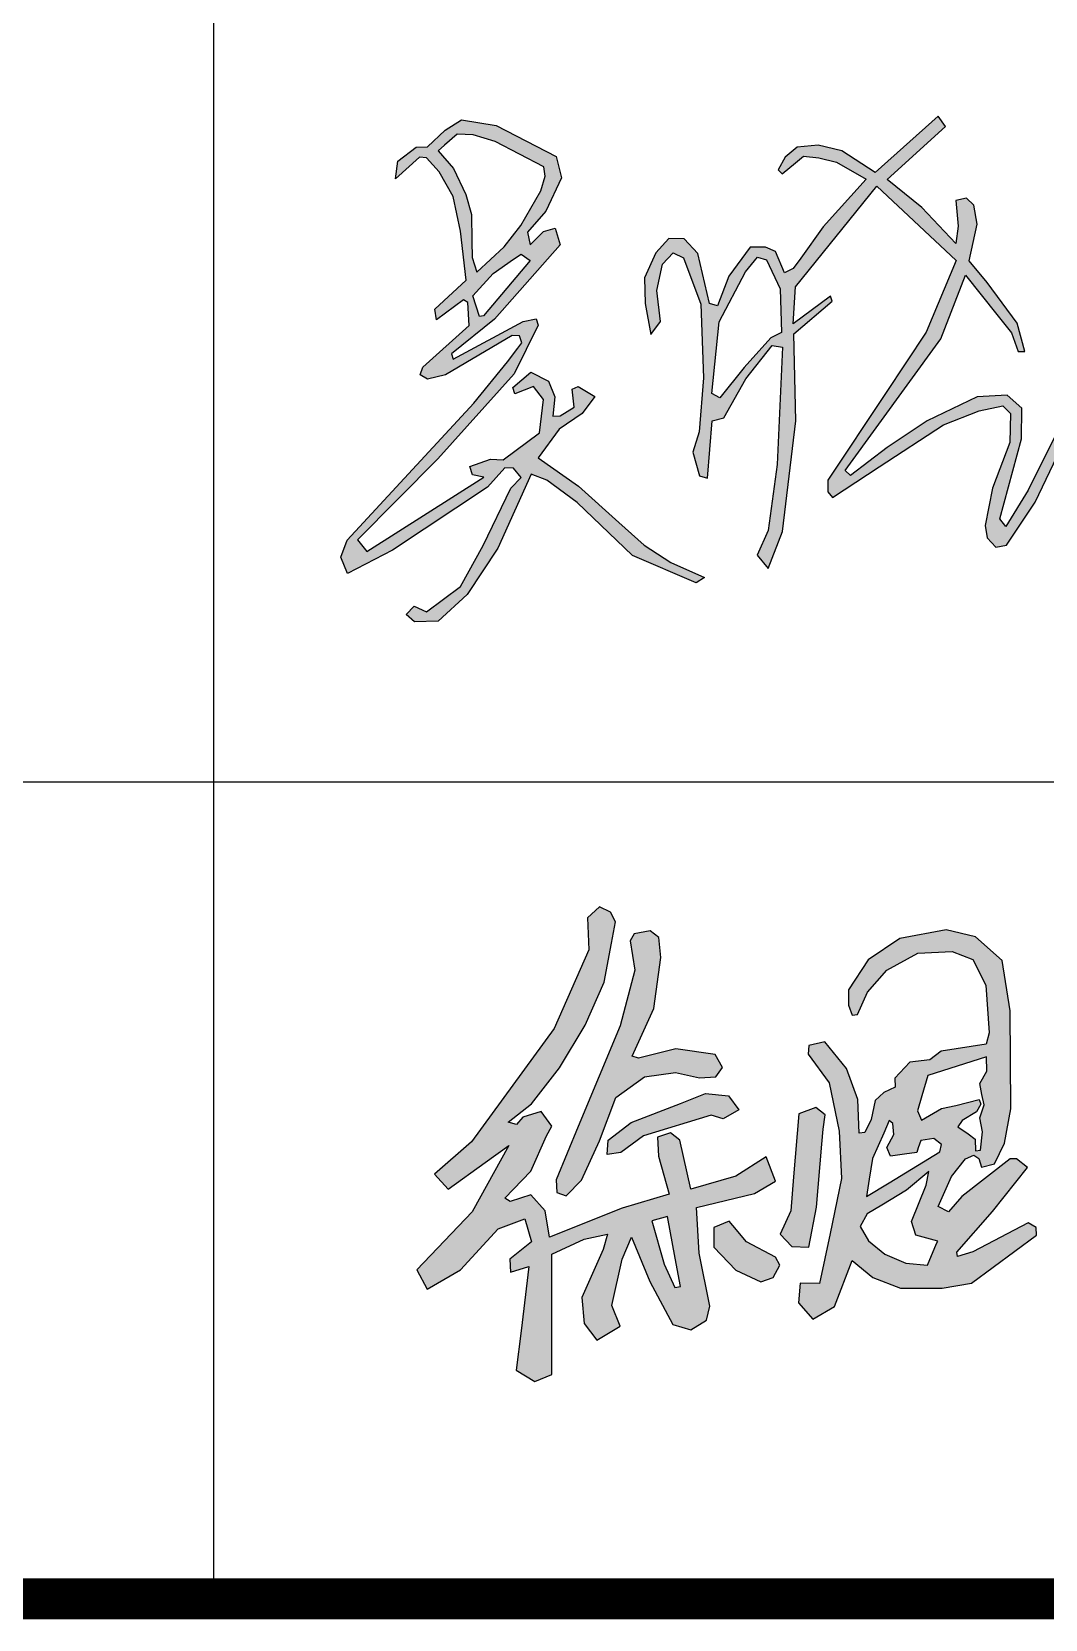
# Model space of a CAD drawing. Extents: x 1162612 to 1711260, y -157368 to 197905.
# Drawn here: x 1689918 to 1691283, y -138005 to -135868 of the extents above; entities that cross this region are included whole.
import ezdxf

# ---------------------------------------------------------------- set-up
doc = ezdxf.new("R2010")
doc.units = 0
doc.header["$LTSCALE"] = 1000
doc.header["$MEASUREMENT"] = 0
doc.layers.get('0').update_dxf_attribs({"linetype": 'CONTINUOUS'})
doc.layers.add('PP-PM-TK', color=7, linetype='CONTINUOUS')
doc.layers.add('PUB_TITLE', color=4, linetype='CONTINUOUS')

msp = doc.modelspace()

# ---------------------------------------------------------------- hatches: boundary and pattern name
h = msp.add_hatch(color=256)
h.paths.add_polyline_path([(1691620.8, -135947.5), (1691605, -135935.4), (1691599.1, -135951.4), (1691675.3, -136086), (1691653.4, -136150.8), (1691576.2, -136194.8), (1691432.9, -136304.9), (1691437.7, -136310.8), (1691450, -136310.2), (1691643.8, -136176.7), (1691653.9, -136185.8), (1691636.3, -136236.3), (1691596.9, -136299.6), (1691542, -136360.5), (1691493, -136405.7), (1691476, -136433.9), (1691482.9, -136444), (1691554.2, -136390.3), (1691609.7, -136348.5), (1691656.6, -136329), (1691685.4, -136329), (1691703.5, -136339.7), (1691708.8, -136362), (1691682.7, -136410.4), (1691645.4, -136454.8), (1691602.8, -136495.7), (1691569.2, -136528.1), (1691545.6, -136550.7), (1691527.2, -136580.3), (1691535.7, -136585.6), (1691585.2, -136552.1), (1691656.7, -136503.8), (1691726.6, -136460.8), (1691784.1, -136432.8), (1691811.7, -136420.9), (1691810.6, -136414.2), (1691767.3, -136425.7), (1691670.7, -136470.8), (1691626.7, -136505.9), (1691613.2, -136511.5), (1691614.7, -136501.4), (1691683, -136438.8), (1691715.8, -136389.2), (1691725.9, -136348.4), (1691716.2, -136321.2), (1691689.4, -136310.4), (1691643.1, -136314.5), (1691612.5, -136329), (1691574.5, -136357.3), (1691560.2, -136367.9), (1691570, -136346.9), (1691621.5, -136297.3), (1691652.1, -136244.3), (1691665.5, -136204.4), (1691669.6, -136176.4), (1691661.4, -136165.6), (1691680.1, -136140.8), (1691693.9, -136099.4), (1691693.2, -136083.4)])
h.paths.add_polyline_path([(1691467.5, -135945.5), (1691456.1, -135947.6), (1691453.7, -135956.7), (1691490.3, -136003.6), (1691529.9, -136078.4), (1691537.3, -136078.4), (1691534.3, -136048.7), (1691506.7, -135995.8), (1691486.4, -135956.9)], flags=17)
h.paths.add_polyline_path([(1690877.3, -136320.2), (1690844.5, -136361.2), (1690833.9, -136355.1), (1690843.4, -136258.8), (1690879, -136191.5), (1690895.2, -136171.7), (1690907.3, -136175.2), (1690925.7, -136214.2), (1690927.6, -136273.1), (1690913.2, -136280.1)], flags=16)
h.paths.add_polyline_path([(1690744, -136234.2), (1690751.8, -136275.8), (1690764.4, -136258.4), (1690759.5, -136216.6), (1690767.1, -136181.2), (1690781.8, -136166), (1690795.4, -136172.5), (1690818.8, -136235.1), (1690822.6, -136334), (1690816.6, -136406.6), (1690807.9, -136434.3), (1690817.1, -136465.9), (1690828, -136469.1), (1690834, -136391.9), (1690849.8, -136388.1), (1690879.7, -136335.4), (1690915.1, -136290.8), (1690928.7, -136293), (1690921.6, -136450.6), (1690909.6, -136539.5), (1690894.9, -136572.7), (1690909.6, -136590.6), (1690928.7, -136541.1), (1690946.7, -136391.9), (1690944.1, -136275.1), (1690995.6, -136230.9), (1690993.3, -136224), (1690943, -136261.3), (1690946.4, -136211.4), (1691055.8, -136075.9), (1691162.8, -136176.1), (1691122.3, -136272.8), (1691067.6, -136355.2), (1690990, -136472.1), (1690990.1, -136487.4), (1690996, -136495), (1691059.1, -136453.8), (1691145.5, -136397.4), (1691193.4, -136378.6), (1691225.5, -136371.8), (1691235.6, -136382.3), (1691234.7, -136421), (1691211.6, -136482.6), (1691201.9, -136533), (1691204.4, -136549.4), (1691216.2, -136562), (1691230.5, -136559.5), (1691268.8, -136501.5), (1691298.7, -136439.5), (1691314.1, -136398.6), (1691324.9, -136349.3), (1691323.2, -136336.5), (1691315.3, -136335.6), (1691294.6, -136415.1), (1691259.8, -136485.5), (1691229.5, -136534.2), (1691221.6, -136523.9), (1691250.6, -136416.4), (1691251.1, -136375), (1691231.2, -136357.6), (1691191, -136359.7), (1691123.4, -136392), (1691069.9, -136428), (1691020.2, -136465.7), (1691013.2, -136459), (1691142.1, -136281.8), (1691175.1, -136195.9), (1691217.3, -136248.7), (1691237.2, -136273.5), (1691246.1, -136298.6), (1691255.2, -136298.6), (1691244.7, -136260.7), (1691204.2, -136205.7), (1691180, -136176.5), (1691191.1, -136127.1), (1691186.5, -136101.5), (1691176.4, -136092.4), (1691162.3, -136095.6), (1691165.5, -136129.9), (1691162.3, -136153.2), (1691116.5, -136104.7), (1691069.6, -136067.1), (1691148.2, -135996), (1691138.2, -135981.9), (1691053.4, -136057.6), (1691008.7, -136028.5), (1690977, -136021), (1690948.8, -136023.8), (1690932.6, -136037.2), (1690923.1, -136054.3), (1690928.6, -136059.4), (1690946.5, -136044.8), (1690957.3, -136035.8), (1690977.7, -136038), (1691001.4, -136043.8), (1691041.4, -136066.8), (1690983.6, -136131), (1690953.4, -136172.9), (1690943.1, -136187.1), (1690931.7, -136192.8), (1690919.2, -136164), (1690905.9, -136158.2), (1690885.1, -136158.2), (1690856.7, -136197.1), (1690841.2, -136237.3), (1690830.6, -136234), (1690814.7, -136166.8), (1690796.4, -136146.9), (1690775.9, -136146.6), (1690758.1, -136166), (1690743.1, -136199.6)])
h.paths.add_polyline_path([(1690521, -136251.7), (1690512, -136223.9), (1690539.5, -136193.6), (1690566.7, -136174.6), (1690577, -136167.5), (1690589.3, -136176), (1690526.3, -136250.6)], flags=16)
h.paths.add_polyline_path([(1690511, -136172.3), (1690517.3, -136191.9), (1690554.2, -136157.6), (1690576.6, -136129.2), (1690603.6, -136082.4), (1690609.5, -136062.5), (1690607.7, -136050.3), (1690541.8, -136015.8), (1690512.2, -136006.9), (1690490.7, -136006.3), (1690473.9, -136020.8), (1690465.1, -136028.4), (1690485.7, -136052.4), (1690502.7, -136087.3), (1690510, -136114.3), (1690510.8, -136150.3)], flags=16)
h.paths.add_polyline_path([(1690440.2, -136037), (1690408, -136066.2), (1690411, -136042.4), (1690435.5, -136023.7), (1690450.8, -136023.2), (1690474.8, -136000.5), (1690496.6, -135986.6), (1690543.3, -135994.4), (1690624.1, -136036.3), (1690631.1, -136065.1), (1690610.1, -136109.6), (1690585.7, -136137.9), (1690589.2, -136155), (1690607.1, -136137.1), (1690622.8, -136132.7), (1690629.3, -136154.9), (1690541, -136255.3), (1690483.1, -136302), (1690485.6, -136309.2), (1690579.5, -136258.2), (1690597.3, -136254.8), (1690599.8, -136263.4), (1690567.7, -136328.9), (1690464.9, -136443.1), (1690356.7, -136552.4), (1690369.4, -136568.1), (1690526.6, -136467.8), (1690511.5, -136464.8), (1690507.9, -136453.3), (1690535.7, -136443.7), (1690552.6, -136444.3), (1690601.6, -136408), (1690607, -136363.3), (1690593.7, -136345.8), (1690568.3, -136355.5), (1690565.9, -136347), (1690590.1, -136326.5), (1690613.7, -136338.5), (1690622.2, -136359.7), (1690619.7, -136385.7), (1690629.4, -136385.1), (1690648.2, -136373.6), (1690645.7, -136349.4), (1690653.6, -136345.8), (1690676, -136359.1), (1690659, -136382), (1690628.2, -136403.2), (1690599.8, -136441.8), (1690654.2, -136479.9), (1690708.6, -136528.8), (1690742.8, -136559.5), (1690778.3, -136582.9), (1690823.7, -136602.8), (1690812.8, -136610.1), (1690726.9, -136573.2), (1690652.5, -136501.9), (1690611.4, -136471.7), (1690590.3, -136463.9), (1690545.5, -136563.5), (1690504.4, -136625.8), (1690465.4, -136661.8), (1690433.2, -136662.7), (1690422.2, -136652.5), (1690432.8, -136641.5), (1690449.7, -136649.1), (1690495.5, -136614.9), (1690526, -136560), (1690563.3, -136482.5), (1690576.9, -136468.1), (1690566.7, -136455.9), (1690554.8, -136455.4), (1690531.5, -136481.3), (1690403.6, -136566.3), (1690343, -136597.7), (1690334.1, -136575.7), (1690342.6, -136552.8), (1690513.3, -136368.4), (1690558.7, -136312.8), (1690572.6, -136294), (1690577.8, -136287), (1690574.9, -136277.6), (1690564.9, -136277.2), (1690475.3, -136330.3), (1690450.7, -136335.9), (1690441, -136329.9), (1690444.4, -136319.9), (1690507.2, -136263.6), (1690505, -136232.8), (1690499.5, -136229.2), (1690462.8, -136255.9), (1690460.6, -136241.6), (1690502.8, -136202.8), (1690495.4, -136136.7), (1690485.4, -136089.8), (1690466.6, -136056.6), (1690449.5, -136037.9)])
h = msp.add_hatch(color=256)
h.paths.add_polyline_path([(1691589.3, -137378.2), (1691580.3, -137371.8), (1691559.3, -137381.8), (1691528.2, -137393.3), (1691503.9, -137402.3), (1691497.7, -137409.5), (1691507.5, -137412.9), (1691564.1, -137405.6), (1691592.9, -137398.6)], flags=16)
h.paths.add_polyline_path([(1691622.3, -137081.5), (1691629.5, -137082.2), (1691640.1, -137079.9), (1691644, -137073.9), (1691637.3, -137064), (1691624.6, -137059.6), (1691600.9, -137067.4), (1691583, -137079.6), (1691570.1, -137100.8), (1691562.5, -137127.3), (1691560.4, -137148.5), (1691566.6, -137166.4), (1691577.7, -137184.3), (1691596.6, -137196.5), (1691606.2, -137199), (1691608.1, -137208.2), (1691600.5, -137221.8), (1691591.7, -137231.4), (1691592.6, -137243.3), (1691598.1, -137250.5), (1691613.6, -137247.9), (1691628.3, -137237.6), (1691634, -137230.5), (1691635.9, -137218.3), (1691661.7, -137222.4), (1691685.2, -137232.3), (1691711, -137238.9), (1691729.8, -137249.3), (1691738.5, -137254), (1691734.9, -137264.2), (1691691.6, -137296.7), (1691624.7, -137329.6), (1691608.4, -137337.6), (1691603.3, -137317), (1691584.4, -137294.7), (1691569.4, -137290.8), (1691557.9, -137303.2), (1691561.4, -137315.8), (1691569.7, -137320.4), (1691575.6, -137338.8), (1691578.7, -137348.1), (1691465.6, -137397.6), (1691440.9, -137408.4), (1691430.6, -137427.5), (1691439.8, -137440.2), (1691465.8, -137441.8), (1691550.7, -137431.7), (1691592.5, -137426.7), (1691598.3, -137431.5), (1691618.6, -137576.9), (1691634.1, -137688.8), (1691632.5, -137717.4), (1691631.4, -137723.6), (1691636.2, -137729.2), (1691635.2, -137739.8), (1691630.4, -137750.5), (1691639.2, -137763), (1691631.3, -137777.8), (1691631.1, -137787.2), (1691650.5, -137800.2), (1691664.5, -137796.8), (1691676.3, -137775.7), (1691680, -137745.9), (1691668.3, -137687.7), (1691659.8, -137675.9), (1691630.5, -137420.3), (1691687.4, -137413.5), (1691731, -137399.8), (1691730.6, -137380.8), (1691710.6, -137369.4), (1691625, -137396.7), (1691620.5, -137359.4), (1691686.4, -137329.4), (1691753, -137299.1), (1691772.5, -137270.6), (1691779.7, -137243.8), (1691755.6, -137220.6), (1691655.1, -137188.8), (1691650.9, -137176.1), (1691682.6, -137117.7), (1691701.4, -137089.6), (1691699.6, -137081.1), (1691685.1, -137075.1), (1691676.6, -137077.1), (1691641.8, -137128.4), (1691620.1, -137172), (1691611.8, -137173.8), (1691595.8, -137155.9), (1691591.7, -137136.5), (1691596.9, -137111.1), (1691608, -137092.5)])
h.paths.add_polyline_path([(1691543, -137212.5), (1691530.4, -137211.9), (1691512.7, -137228.2), (1691505, -137259.2), (1691497.1, -137291.3), (1691497.3, -137323.4), (1691505, -137346.4), (1691524.7, -137355.7), (1691540.4, -137341.1), (1691541, -137322.4), (1691533, -137297.8), (1691537.4, -137254.2), (1691546.4, -137221.2)], flags=17)
h.paths.add_polyline_path([(1691389.8, -137183.5), (1691384.1, -137164.8), (1691361.5, -137166.8), (1691352.4, -137185.9), (1691365.1, -137219.5), (1691362.3, -137304.8), (1691361.5, -137330.8), (1691356, -137346.2), (1691342.5, -137345.4), (1691348.8, -137317.3), (1691346.8, -137285.6), (1691329, -137285.2), (1691317.1, -137301), (1691309.1, -137347), (1691302.9, -137383.4), (1691298.6, -137408), (1691311.5, -137424.7), (1691327.8, -137421.1), (1691330.2, -137429), (1691317.1, -137441.5), (1691311.1, -137467.7), (1691314.3, -137480.8), (1691335.7, -137486.7), (1691354.4, -137473.2), (1691356.7, -137462.9), (1691361.5, -137442.4), (1691368.2, -137437.6), (1691407.9, -137464.5), (1691450.4, -137483.9), (1691486.4, -137500.5), (1691511.4, -137506.5), (1691540.4, -137507.7), (1691553.9, -137499.4), (1691560.2, -137485.5), (1691543.2, -137472.1), (1691482.5, -137464.1), (1691411.5, -137433.9), (1691392.4, -137406.5), (1691385.3, -137383.5), (1691390.1, -137353), (1691424.2, -137334), (1691438.5, -137318.6), (1691454.9, -137281.9), (1691481.8, -137234.7), (1691504.8, -137198.7), (1691523.9, -137168.7), (1691553.3, -137126.9), (1691547.9, -137113.4), (1691527.2, -137112.4), (1691489.3, -137166.5), (1691461.9, -137219.4), (1691449.4, -137243.4), (1691438.2, -137243.7), (1691450.7, -137221), (1691454.4, -137201.8), (1691436.5, -137196.7), (1691422.6, -137209.5), (1691413.1, -137238.3), (1691402.8, -137269.6), (1691398.7, -137281.9), (1691389.5, -137279.2), (1691394.9, -137233.9)])
h.paths.add_polyline_path([(1691122.4, -137420.7), (1691126, -137402.7), (1691095.8, -137427.5), (1691062.4, -137447.8), (1691042.9, -137459.6), (1691033.5, -137476.6), (1691044.8, -137496), (1691066.4, -137514), (1691094.9, -137525.8), (1691124.2, -137528.5), (1691136.4, -137499.6), (1691137.8, -137496.3), (1691108.4, -137488.4), (1691102.5, -137469.9)], flags=16)
h.paths.add_polyline_path([(1691203.9, -137267.5), (1691203.5, -137248.1), (1691164, -137260.7), (1691124.4, -137273.2), (1691116.5, -137300.5), (1691110.6, -137321), (1691116.2, -137333.2), (1691143.1, -137317.8), (1691162.2, -137313.8), (1691193.8, -137305.5), (1691196, -137311.7), (1691190.2, -137322.4), (1691170.8, -137333.9), (1691165.1, -137342.2), (1691178.7, -137351.9), (1691188.4, -137358.8), (1691188.8, -137374.5), (1691195.2, -137373.8), (1691198.1, -137349), (1691194.5, -137330.3), (1691200.3, -137312.7), (1691197.4, -137298.7), (1691194.4, -137284.2)], flags=16)
h.paths.add_polyline_path([(1691077.4, -137337.7), (1691072.5, -137334), (1691065.1, -137350.8), (1691049.8, -137385.2), (1691045.5, -137413), (1691042, -137436.2), (1691072.5, -137417.7), (1691140.8, -137376.1), (1691142.9, -137366), (1691132.7, -137358), (1691114.9, -137360.8), (1691111.7, -137370.6), (1691109.6, -137377), (1691092.9, -137379.2), (1691074.2, -137381.8), (1691069.4, -137370.3), (1691078.8, -137352.6)], flags=16)
h.paths.add_polyline_path([(1691015, -137263.9), (1690985.7, -137228.1), (1690964.1, -137233), (1690963.6, -137244.6), (1690991.8, -137283.3), (1691005, -137348), (1691008.4, -137411.9), (1690992.9, -137486), (1690978.8, -137553.4), (1690952.5, -137552.9), (1690950.3, -137579.4), (1690969.6, -137601.5), (1690999, -137584.4), (1691022.8, -137522.5), (1691050.4, -137545.1), (1691087.5, -137559.5), (1691143.9, -137559.5), (1691183.2, -137552.9), (1691270.6, -137488.2), (1691270.2, -137477.7), (1691259.4, -137471.7), (1691185.2, -137510.5), (1691164.6, -137516.8), (1691163.5, -137511.3), (1691211.6, -137456.3), (1691258.5, -137397.1), (1691243.8, -137385.6), (1691235.3, -137385.6), (1691170.5, -137436.3), (1691152.5, -137456.7), (1691138.5, -137449.6), (1691156.2, -137409.1), (1691175.1, -137385.3), (1691186.6, -137380.5), (1691193, -137384.8), (1691196.9, -137396.8), (1691214.4, -137392.1), (1691227.7, -137364.3), (1691236.2, -137318.1), (1691235.4, -137186.4), (1691224.7, -137118.7), (1691188.8, -137086.5), (1691149, -137077.4), (1691086.8, -137088.7), (1691044.4, -137117.6), (1691017.5, -137157.8), (1691017.7, -137178.6), (1691022.5, -137191.9), (1691030, -137191), (1691043.5, -137160.9), (1691069.2, -137131.3), (1691111.2, -137108.7), (1691157.4, -137106.4), (1691185.3, -137117.2), (1691202.8, -137151.6), (1691207, -137215.8), (1691203.2, -137231.3), (1691142.3, -137240.7), (1691127.2, -137252.1), (1691100.3, -137255.4), (1691080, -137276.8), (1691080.5, -137289.1), (1691065.4, -137296.1), (1691053.6, -137307), (1691048.4, -137332.4), (1691039.9, -137349.9), (1691032.2, -137351.1), (1691030.2, -137305.8)])
h.paths.add_polyline_path([(1690986.5, -137326.2), (1690973.8, -137316.3), (1690950.9, -137324.9), (1690943.8, -137409.9), (1690939.9, -137455.5), (1690925.9, -137487.1), (1690941.6, -137503.6), (1690964.5, -137504.3), (1690974.5, -137450.7), (1690981.7, -137365.6), (1690983.4, -137345.4)])
h.paths.add_polyline_path([(1690856.9, -137469.5), (1690836.3, -137477.8), (1690836.6, -137504.5), (1690865.9, -137535.5), (1690899.7, -137550.9), (1690916.1, -137545.2), (1690925.4, -137528.4), (1690919.4, -137517.7), (1690880.5, -137497.1), (1690861.9, -137475.3)])
h.paths.add_polyline_path([(1690774, -137462.9), (1690752.8, -137468.9), (1690769.5, -137527.3), (1690783.8, -137558.7), (1690791.6, -137557.3), (1690784.5, -137519.1)], flags=16)
h.paths.add_polyline_path([(1690692.8, -137379.7), (1690694.2, -137360.5), (1690725, -137336.6), (1690791.3, -137310.9), (1690825.3, -137297.7), (1690856.1, -137300.8), (1690870.2, -137319.3), (1690848.8, -137331.6), (1690832.9, -137326.9), (1690741.7, -137354.3), (1690711.3, -137376.8)], flags=17)
h.paths.add_polyline_path([(1690762.2, -137087.5), (1690750.5, -137078.7), (1690729.2, -137082.8), (1690723.6, -137092.1), (1690730, -137131.6), (1690710.2, -137206.5), (1690653.8, -137342.1), (1690624, -137413.9), (1690625.1, -137430.7), (1690637.4, -137435.2), (1690658.3, -137414.3), (1690682.5, -137361.2), (1690704.5, -137302.7), (1690743.2, -137274.9), (1690784.8, -137269.4), (1690817.3, -137276.6), (1690838.9, -137275.3), (1690848.1, -137262.5), (1690838, -137245.1), (1690785.1, -137237.6), (1690735, -137250), (1690726.4, -137247.1), (1690755.6, -137183.3), (1690765.1, -137114.4)], flags=17)
h.paths.add_polyline_path([(1690697.2, -137053.2), (1690682.5, -137046.4), (1690666.4, -137061), (1690668.1, -137104), (1690621.6, -137210), (1690510.2, -137362.5), (1690460.2, -137406.3), (1690478.6, -137426.5), (1690528.6, -137390.6), (1690560.5, -137367.7), (1690511, -137456.7), (1690436.4, -137534.7), (1690450.5, -137561), (1690495.2, -137534.7), (1690546.1, -137479.5), (1690582.1, -137466.3), (1690590.9, -137497), (1690561.9, -137520.7), (1690562.8, -137538.2), (1690587.3, -137530.3), (1690576.8, -137617.1), (1690570.4, -137669.8), (1690595.2, -137685.4), (1690618.1, -137675.8), (1690618.1, -137513.6), (1690661.9, -137493.5), (1690693.1, -137486.7), (1690687.6, -137507.5), (1690658.7, -137572), (1690661.7, -137607), (1690679, -137629.7), (1690710.3, -137610.7), (1690699.2, -137583.1), (1690712.8, -137520.4), (1690725.7, -137491), (1690750.3, -137550.5), (1690781, -137608.3), (1690805.6, -137615.6), (1690826.5, -137602.7), (1690830.8, -137583.7), (1690816.6, -137512.5), (1690813, -137451), (1690891, -137432), (1690919.3, -137415.4), (1690907, -137382.9), (1690865.8, -137408.7), (1690805.6, -137426.5), (1690790.8, -137360.2), (1690777.9, -137350.3), (1690760.7, -137356.5), (1690761.9, -137381.7), (1690776.1, -137433.2), (1690712.8, -137451.7), (1690615, -137491), (1690609.5, -137455.3), (1690589.8, -137433.9), (1690562.2, -137443.1), (1690554.8, -137438.2), (1690589.8, -137401.9), (1690611.3, -137354.6), (1690618.1, -137341.5), (1690604, -137321.9), (1690579.4, -137329.2), (1690570.8, -137339.1), (1690559.7, -137336), (1690591.1, -137311.4), (1690628.6, -137262.9), (1690663, -137205.6), (1690688.8, -137147.8), (1690698.6, -137095), (1690703.9, -137066.6)])

# ---------------------------------------------------------------- linework, layer by layer
for p, q in [((1690474.8, -136000.5), (1690496.6, -135986.6)), ((1690496.6, -135986.6), (1690543.3, -135994.4)), ((1690543.3, -135994.4), (1690624.1, -136036.3)), ((1691138.2, -135981.9), (1691053.4, -136057.6)), ((1691069.6, -136067.1), (1691148.2, -135996)), ((1691148.2, -135996), (1691138.2, -135981.9)), ((1690450.8, -136023.2), (1690474.8, -136000.5)), ((1690473.9, -136020.8), (1690465.1, -136028.4)), ((1690490.7, -136006.3), (1690473.9, -136020.8)), ((1690512.2, -136006.9), (1690490.7, -136006.3)), ((1690541.8, -136015.8), (1690512.2, -136006.9)), ((1690607.7, -136050.3), (1690541.8, -136015.8)), ((1690977, -136021), (1690948.8, -136023.8)), ((1691008.7, -136028.5), (1690977, -136021)), ((1690440.2, -136037), (1690408, -136066.2)), ((1690408, -136066.2), (1690411, -136042.4)), ((1690411, -136042.4), (1690435.5, -136023.7)), ((1690435.5, -136023.7), (1690450.8, -136023.2)), ((1690449.5, -136037.9), (1690440.2, -136037)), ((1690466.6, -136056.6), (1690449.5, -136037.9)), ((1690465.1, -136028.4), (1690485.7, -136052.4)), ((1690624.1, -136036.3), (1690631.1, -136065.1)), ((1690932.6, -136037.2), (1690923.1, -136054.3)), ((1690948.8, -136023.8), (1690932.6, -136037.2)), ((1690946.5, -136044.8), (1690957.3, -136035.8)), ((1690957.3, -136035.8), (1690977.7, -136038)), ((1690977.7, -136038), (1691001.4, -136043.8)), ((1691053.4, -136057.6), (1691008.7, -136028.5)), ((1690485.4, -136089.8), (1690466.6, -136056.6)), ((1690485.7, -136052.4), (1690502.7, -136087.3)), ((1690603.6, -136082.4), (1690609.5, -136062.5)), ((1690609.5, -136062.5), (1690607.7, -136050.3)), ((1690923.1, -136054.3), (1690928.6, -136059.4)), ((1690928.6, -136059.4), (1690946.5, -136044.8)), ((1691001.4, -136043.8), (1691041.4, -136066.8)), ((1690576.6, -136129.2), (1690603.6, -136082.4)), ((1690631.1, -136065.1), (1690610.1, -136109.6)), ((1690946.4, -136211.4), (1691055.8, -136075.9)), ((1691041.4, -136066.8), (1690983.6, -136131)), ((1691055.8, -136075.9), (1691162.8, -136176.1)), ((1691116.5, -136104.7), (1691069.6, -136067.1)), ((1690495.4, -136136.7), (1690485.4, -136089.8)), ((1690502.7, -136087.3), (1690510, -136114.3)), ((1691162.3, -136153.2), (1691116.5, -136104.7)), ((1691176.4, -136092.4), (1691162.3, -136095.6)), ((1691162.3, -136095.6), (1691165.5, -136129.9)), ((1691186.5, -136101.5), (1691176.4, -136092.4)), ((1691191.1, -136127.1), (1691186.5, -136101.5)), ((1690510, -136114.3), (1690510.8, -136150.3)), ((1690610.1, -136109.6), (1690585.7, -136137.9)), ((1691180, -136176.5), (1691191.1, -136127.1)), ((1690502.8, -136202.8), (1690495.4, -136136.7)), ((1690554.2, -136157.6), (1690576.6, -136129.2)), ((1690585.7, -136137.9), (1690589.2, -136155)), ((1690589.2, -136155), (1690607.1, -136137.1)), ((1690607.1, -136137.1), (1690622.8, -136132.7)), ((1690622.8, -136132.7), (1690629.3, -136154.9)), ((1690775.9, -136146.6), (1690758.1, -136166)), ((1690796.4, -136146.9), (1690775.9, -136146.6)), ((1690814.7, -136166.8), (1690796.4, -136146.9)), ((1690983.6, -136131), (1690953.4, -136172.9)), ((1691165.5, -136129.9), (1691162.3, -136153.2)), ((1690510.8, -136150.3), (1690511, -136172.3)), ((1690517.3, -136191.9), (1690554.2, -136157.6)), ((1690629.3, -136154.9), (1690541, -136255.3)), ((1690566.7, -136174.6), (1690577, -136167.5)), ((1690577, -136167.5), (1690589.3, -136176)), ((1690758.1, -136166), (1690743.1, -136199.6)), ((1690767.1, -136181.2), (1690781.8, -136166)), ((1690781.8, -136166), (1690795.4, -136172.5)), ((1690830.6, -136234), (1690814.7, -136166.8)), ((1690885.1, -136158.2), (1690856.7, -136197.1)), ((1690905.9, -136158.2), (1690885.1, -136158.2)), ((1690919.2, -136164), (1690905.9, -136158.2)), ((1690931.7, -136192.8), (1690919.2, -136164)), ((1690511, -136172.3), (1690517.3, -136191.9)), ((1690589.3, -136176), (1690526.3, -136250.6)), ((1690539.5, -136193.6), (1690566.7, -136174.6)), ((1690759.5, -136216.6), (1690767.1, -136181.2)), ((1690795.4, -136172.5), (1690818.8, -136235.1)), ((1690843.4, -136258.8), (1690879, -136191.5)), ((1690879, -136191.5), (1690895.2, -136171.7)), ((1690895.2, -136171.7), (1690907.3, -136175.2)), ((1690907.3, -136175.2), (1690925.7, -136214.2)), ((1690943.1, -136187.1), (1690931.7, -136192.8)), ((1690953.4, -136172.9), (1690943.1, -136187.1)), ((1691162.8, -136176.1), (1691122.3, -136272.8)), ((1691204.2, -136205.7), (1691180, -136176.5)), ((1690460.6, -136241.6), (1690502.8, -136202.8)), ((1690512, -136223.9), (1690539.5, -136193.6)), ((1690743.1, -136199.6), (1690744, -136234.2)), ((1690856.7, -136197.1), (1690841.2, -136237.3)), ((1690943, -136261.3), (1690946.4, -136211.4)), ((1691142.1, -136281.8), (1691175.1, -136195.9)), ((1691175.1, -136195.9), (1691217.3, -136248.7)), ((1691244.7, -136260.7), (1691204.2, -136205.7)), ((1690499.5, -136229.2), (1690462.8, -136255.9)), ((1690505, -136232.8), (1690499.5, -136229.2)), ((1690507.2, -136263.6), (1690505, -136232.8)), ((1690521, -136251.7), (1690512, -136223.9)), ((1690744, -136234.2), (1690751.8, -136275.8)), ((1690764.4, -136258.4), (1690759.5, -136216.6)), ((1690818.8, -136235.1), (1690822.6, -136334)), ((1690841.2, -136237.3), (1690830.6, -136234)), ((1690925.7, -136214.2), (1690927.6, -136273.1)), ((1690993.3, -136224), (1690943, -136261.3)), ((1690944.1, -136275.1), (1690995.6, -136230.9)), ((1690995.6, -136230.9), (1690993.3, -136224)), ((1690462.8, -136255.9), (1690460.6, -136241.6)), ((1690541, -136255.3), (1690483.1, -136302)), ((1690526.3, -136250.6), (1690521, -136251.7)), ((1690579.5, -136258.2), (1690597.3, -136254.8)), ((1690597.3, -136254.8), (1690599.8, -136263.4)), ((1691217.3, -136248.7), (1691237.2, -136273.5)), ((1690444.4, -136319.9), (1690507.2, -136263.6)), ((1690564.9, -136277.2), (1690475.3, -136330.3)), ((1690485.6, -136309.2), (1690579.5, -136258.2)), ((1690574.9, -136277.6), (1690564.9, -136277.2)), ((1690599.8, -136263.4), (1690567.7, -136328.9)), ((1690577.8, -136287), (1690574.9, -136277.6)), ((1690751.8, -136275.8), (1690764.4, -136258.4)), ((1690833.9, -136355.1), (1690843.4, -136258.8)), ((1690927.6, -136273.1), (1690913.2, -136280.1)), ((1690946.7, -136391.9), (1690944.1, -136275.1)), ((1691122.3, -136272.8), (1691067.6, -136355.2)), ((1691237.2, -136273.5), (1691246.1, -136298.6)), ((1691255.2, -136298.6), (1691244.7, -136260.7)), ((1690558.7, -136312.8), (1690572.6, -136294)), ((1690572.6, -136294), (1690577.8, -136287)), ((1690913.2, -136280.1), (1690877.3, -136320.2)), ((1690879.7, -136335.4), (1690915.1, -136290.8)), ((1690915.1, -136290.8), (1690928.7, -136293)), ((1690928.7, -136293), (1690921.6, -136450.6)), ((1691013.2, -136459), (1691142.1, -136281.8)), ((1691246.1, -136298.6), (1691255.2, -136298.6)), ((1690441, -136329.9), (1690444.4, -136319.9)), ((1690483.1, -136302), (1690485.6, -136309.2)), ((1690513.3, -136368.4), (1690558.7, -136312.8)), ((1690877.3, -136320.2), (1690844.5, -136361.2)), ((1690450.7, -136335.9), (1690441, -136329.9)), ((1690475.3, -136330.3), (1690450.7, -136335.9)), ((1690567.7, -136328.9), (1690464.9, -136443.1)), ((1690565.9, -136347), (1690590.1, -136326.5)), ((1690590.1, -136326.5), (1690613.7, -136338.5)), ((1690613.7, -136338.5), (1690622.2, -136359.7)), ((1690822.6, -136334), (1690816.6, -136406.6)), ((1690849.8, -136388.1), (1690879.7, -136335.4)), ((1690568.3, -136355.5), (1690565.9, -136347)), ((1690593.7, -136345.8), (1690568.3, -136355.5)), ((1690568.3, -136355.5), (1690568.3, -136355.5)), ((1690607, -136363.3), (1690593.7, -136345.8)), ((1690601.6, -136408), (1690607, -136363.3)), ((1690622.2, -136359.7), (1690619.7, -136385.7)), ((1690645.7, -136349.4), (1690653.6, -136345.8)), ((1690648.2, -136373.6), (1690645.7, -136349.4)), ((1690653.6, -136345.8), (1690676, -136359.1)), ((1690676, -136359.1), (1690659, -136382)), ((1690844.5, -136361.2), (1690833.9, -136355.1)), ((1691067.6, -136355.2), (1690990, -136472.1)), ((1691191, -136359.7), (1691123.4, -136392)), ((1691231.2, -136357.6), (1691191, -136359.7)), ((1691251.1, -136375), (1691231.2, -136357.6)), ((1690342.6, -136552.8), (1690513.3, -136368.4)), ((1690659, -136382), (1690628.2, -136403.2)), ((1690629.4, -136385.1), (1690648.2, -136373.6)), ((1691145.5, -136397.4), (1691193.4, -136378.6)), ((1691193.4, -136378.6), (1691225.5, -136371.8)), ((1691225.5, -136371.8), (1691235.6, -136382.3)), ((1691235.6, -136382.3), (1691234.7, -136421)), ((1691250.6, -136416.4), (1691251.1, -136375)), ((1690628.2, -136403.2), (1690599.8, -136441.8)), ((1690619.7, -136385.7), (1690629.4, -136385.1)), ((1690828, -136469.1), (1690834, -136391.9)), ((1690834, -136391.9), (1690849.8, -136388.1)), ((1690928.7, -136541.1), (1690946.7, -136391.9)), ((1691059.1, -136453.8), (1691145.5, -136397.4)), ((1691123.4, -136392), (1691069.9, -136428)), ((1690552.6, -136444.3), (1690601.6, -136408)), ((1690816.6, -136406.6), (1690807.9, -136434.3)), ((1691234.7, -136421), (1691211.6, -136482.6)), ((1691221.6, -136523.9), (1691250.6, -136416.4)), ((1691294.6, -136415.1), (1691259.8, -136485.5)), ((1690464.9, -136443.1), (1690356.7, -136552.4)), ((1690507.9, -136453.3), (1690535.7, -136443.7)), ((1690535.7, -136443.7), (1690552.6, -136444.3)), ((1690599.8, -136441.8), (1690654.2, -136479.9)), ((1690807.9, -136434.3), (1690817.1, -136465.9)), ((1691069.9, -136428), (1691020.2, -136465.7)), ((1691268.8, -136501.5), (1691298.7, -136439.5)), ((1690369.4, -136568.1), (1690526.6, -136467.8)), ((1690511.5, -136464.8), (1690507.9, -136453.3)), ((1690526.6, -136467.8), (1690511.5, -136464.8)), ((1690554.8, -136455.4), (1690531.5, -136481.3)), ((1690590.3, -136463.9), (1690545.5, -136563.5)), ((1690566.7, -136455.9), (1690554.8, -136455.4)), ((1690563.3, -136482.5), (1690576.9, -136468.1)), ((1690576.9, -136468.1), (1690566.7, -136455.9)), ((1690611.4, -136471.7), (1690590.3, -136463.9)), ((1690817.1, -136465.9), (1690828, -136469.1)), ((1690921.6, -136450.6), (1690909.6, -136539.5)), ((1690996, -136495), (1691059.1, -136453.8)), ((1691020.2, -136465.7), (1691013.2, -136459)), ((1690531.5, -136481.3), (1690403.6, -136566.3)), ((1690526, -136560), (1690563.3, -136482.5)), ((1690652.5, -136501.9), (1690611.4, -136471.7)), ((1690654.2, -136479.9), (1690708.6, -136528.8)), ((1690990, -136472.1), (1690990.1, -136487.4)), ((1690990.1, -136487.4), (1690996, -136495)), ((1691211.6, -136482.6), (1691201.9, -136533)), ((1691259.8, -136485.5), (1691229.5, -136534.2)), ((1690726.9, -136573.2), (1690652.5, -136501.9)), ((1691230.5, -136559.5), (1691268.8, -136501.5)), ((1690708.6, -136528.8), (1690742.8, -136559.5)), ((1691201.9, -136533), (1691204.4, -136549.4)), ((1691229.5, -136534.2), (1691221.6, -136523.9)), ((1690334.1, -136575.7), (1690342.6, -136552.8)), ((1690356.7, -136552.4), (1690369.4, -136568.1)), ((1690909.6, -136539.5), (1690894.9, -136572.7)), ((1690909.6, -136590.6), (1690928.7, -136541.1)), ((1691204.4, -136549.4), (1691216.2, -136562)), ((1690343, -136597.7), (1690334.1, -136575.7)), ((1690403.6, -136566.3), (1690343, -136597.7)), ((1690495.5, -136614.9), (1690526, -136560)), ((1690545.5, -136563.5), (1690504.4, -136625.8)), ((1690812.8, -136610.1), (1690726.9, -136573.2)), ((1690742.8, -136559.5), (1690778.3, -136582.9)), ((1690894.9, -136572.7), (1690909.6, -136590.6)), ((1691216.2, -136562), (1691230.5, -136559.5)), ((1690778.3, -136582.9), (1690823.7, -136602.8)), ((1690449.7, -136649.1), (1690495.5, -136614.9)), ((1690823.7, -136602.8), (1690812.8, -136610.1)), ((1690504.4, -136625.8), (1690465.4, -136661.8)), ((1690422.2, -136652.5), (1690432.8, -136641.5)), ((1690433.2, -136662.7), (1690422.2, -136652.5)), ((1690432.8, -136641.5), (1690449.7, -136649.1)), ((1690465.4, -136661.8), (1690433.2, -136662.7)), ((1690682.5, -137046.4), (1690666.4, -137061)), ((1690697.2, -137053.2), (1690682.5, -137046.4)), ((1690666.4, -137061), (1690668.1, -137104)), ((1690703.9, -137066.6), (1690697.2, -137053.2)), ((1690698.6, -137095), (1690703.9, -137066.6)), ((1690729.2, -137082.8), (1690723.6, -137092.1)), ((1690750.5, -137078.7), (1690729.2, -137082.8)), ((1690762.2, -137087.5), (1690750.5, -137078.7)), ((1690765.1, -137114.4), (1690762.2, -137087.5)), ((1691086.8, -137088.7), (1691044.4, -137117.6)), ((1691149, -137077.4), (1691086.8, -137088.7)), ((1691188.8, -137086.5), (1691149, -137077.4)), ((1691224.7, -137118.7), (1691188.8, -137086.5)), ((1690668.1, -137104), (1690621.6, -137210)), ((1690688.8, -137147.8), (1690698.6, -137095)), ((1690723.6, -137092.1), (1690730, -137131.6)), ((1691069.2, -137131.3), (1691111.2, -137108.7)), ((1691111.2, -137108.7), (1691157.4, -137106.4)), ((1691157.4, -137106.4), (1691185.3, -137117.2)), ((1690730, -137131.6), (1690710.2, -137206.5)), ((1690755.6, -137183.3), (1690765.1, -137114.4)), ((1691044.4, -137117.6), (1691017.5, -137157.8)), ((1691043.5, -137160.9), (1691069.2, -137131.3)), ((1691185.3, -137117.2), (1691202.8, -137151.6)), ((1691235.4, -137186.4), (1691224.7, -137118.7)), ((1690663, -137205.6), (1690688.8, -137147.8)), ((1691202.8, -137151.6), (1691207, -137215.8)), ((1691017.5, -137157.8), (1691017.7, -137178.6)), ((1691030, -137191), (1691043.5, -137160.9)), ((1690726.4, -137247.1), (1690755.6, -137183.3)), ((1691017.7, -137178.6), (1691022.5, -137191.9)), ((1691022.5, -137191.9), (1691030, -137191)), ((1691236.2, -137318.1), (1691235.4, -137186.4)), ((1690621.6, -137210), (1690510.2, -137362.5)), ((1690628.6, -137262.9), (1690663, -137205.6)), ((1690710.2, -137206.5), (1690653.8, -137342.1)), ((1691207, -137215.8), (1691203.2, -137231.3)), ((1690785.1, -137237.6), (1690735, -137250)), ((1690838, -137245.1), (1690785.1, -137237.6)), ((1690964.1, -137233), (1690963.6, -137244.6)), ((1690985.7, -137228.1), (1690964.1, -137233)), ((1691015, -137263.9), (1690985.7, -137228.1)), ((1691203.2, -137231.3), (1691142.3, -137240.7)), ((1690735, -137250), (1690726.4, -137247.1)), ((1690848.1, -137262.5), (1690838, -137245.1)), ((1690963.6, -137244.6), (1690991.8, -137283.3)), ((1691100.3, -137255.4), (1691080, -137276.8)), ((1691127.2, -137252.1), (1691100.3, -137255.4)), ((1691164, -137260.7), (1691124.4, -137273.2)), ((1691142.3, -137240.7), (1691127.2, -137252.1)), ((1691203.5, -137248.1), (1691164, -137260.7)), ((1691203.9, -137267.5), (1691203.5, -137248.1)), ((1690591.1, -137311.4), (1690628.6, -137262.9)), ((1690704.5, -137302.7), (1690743.2, -137274.9)), ((1690743.2, -137274.9), (1690784.8, -137269.4)), ((1690784.8, -137269.4), (1690817.3, -137276.6)), ((1690817.3, -137276.6), (1690838.9, -137275.3)), ((1690838.9, -137275.3), (1690848.1, -137262.5)), ((1691030.2, -137305.8), (1691015, -137263.9)), ((1691080, -137276.8), (1691080.5, -137289.1)), ((1691124.4, -137273.2), (1691116.5, -137300.5)), ((1691194.4, -137284.2), (1691203.9, -137267.5)), ((1690682.5, -137361.2), (1690704.5, -137302.7)), ((1690791.3, -137310.9), (1690825.3, -137297.7)), ((1690825.3, -137297.7), (1690856.1, -137300.8)), ((1690856.1, -137300.8), (1690870.2, -137319.3)), ((1690991.8, -137283.3), (1691005, -137348)), ((1691065.4, -137296.1), (1691053.6, -137307)), ((1691080.5, -137289.1), (1691065.4, -137296.1)), ((1691116.5, -137300.5), (1691110.6, -137321)), ((1691197.4, -137298.7), (1691194.4, -137284.2)), ((1691200.3, -137312.7), (1691197.4, -137298.7)), ((1690559.7, -137336), (1690591.1, -137311.4)), ((1690604, -137321.9), (1690579.4, -137329.2)), ((1690618.1, -137341.5), (1690604, -137321.9)), ((1690725, -137336.6), (1690791.3, -137310.9)), ((1690870.2, -137319.3), (1690848.8, -137331.6)), ((1690950.9, -137324.9), (1690943.8, -137409.9)), ((1690973.8, -137316.3), (1690950.9, -137324.9)), ((1690986.5, -137326.2), (1690973.8, -137316.3)), ((1691032.2, -137351.1), (1691030.2, -137305.8)), ((1691053.6, -137307), (1691048.4, -137332.4)), ((1691110.6, -137321), (1691116.2, -137333.2)), ((1691116.2, -137333.2), (1691143.1, -137317.8)), ((1691143.1, -137317.8), (1691162.2, -137313.8)), ((1691162.2, -137313.8), (1691193.8, -137305.5)), ((1691190.2, -137322.4), (1691170.8, -137333.9)), ((1691196, -137311.7), (1691190.2, -137322.4)), ((1691193.8, -137305.5), (1691196, -137311.7)), ((1691194.5, -137330.3), (1691200.3, -137312.7)), ((1691227.7, -137364.3), (1691236.2, -137318.1)), ((1690570.8, -137339.1), (1690559.7, -137336)), ((1690579.4, -137329.2), (1690570.8, -137339.1)), ((1690611.3, -137354.6), (1690618.1, -137341.5)), ((1690653.8, -137342.1), (1690624, -137413.9)), ((1690694.2, -137360.5), (1690725, -137336.6)), ((1690832.9, -137326.9), (1690741.7, -137354.3)), ((1690848.8, -137331.6), (1690832.9, -137326.9)), ((1690981.7, -137365.6), (1690983.4, -137345.4)), ((1690983.4, -137345.4), (1690986.5, -137326.2)), ((1691048.4, -137332.4), (1691039.9, -137349.9)), ((1691072.5, -137334), (1691065.1, -137350.8)), ((1691077.4, -137337.7), (1691072.5, -137334)), ((1691078.8, -137352.6), (1691077.4, -137337.7)), ((1691170.8, -137333.9), (1691165.1, -137342.2)), ((1691165.1, -137342.2), (1691178.7, -137351.9)), ((1691198.1, -137349), (1691194.5, -137330.3)), ((1690510.2, -137362.5), (1690460.2, -137406.3)), ((1690560.5, -137367.7), (1690511, -137456.7)), ((1690528.6, -137390.6), (1690560.5, -137367.7)), ((1690560.5, -137367.7), (1690560.5, -137367.7)), ((1690589.8, -137401.9), (1690611.3, -137354.6)), ((1690658.3, -137414.3), (1690682.5, -137361.2)), ((1690692.8, -137379.7), (1690694.2, -137360.5)), ((1690741.7, -137354.3), (1690711.3, -137376.8)), ((1690777.9, -137350.3), (1690760.7, -137356.5)), ((1690760.7, -137356.5), (1690761.9, -137381.7)), ((1690790.8, -137360.2), (1690777.9, -137350.3)), ((1690805.6, -137426.5), (1690790.8, -137360.2)), ((1690974.5, -137450.7), (1690981.7, -137365.6)), ((1691005, -137348), (1691008.4, -137411.9)), ((1691039.9, -137349.9), (1691032.2, -137351.1)), ((1691065.1, -137350.8), (1691049.8, -137385.2)), ((1691069.4, -137370.3), (1691078.8, -137352.6)), ((1691114.9, -137360.8), (1691111.7, -137370.6)), ((1691132.7, -137358), (1691114.9, -137360.8)), ((1691142.9, -137366), (1691132.7, -137358)), ((1691140.8, -137376.1), (1691142.9, -137366)), ((1691178.7, -137351.9), (1691188.4, -137358.8)), ((1691188.4, -137358.8), (1691188.8, -137374.5)), ((1691195.2, -137373.8), (1691198.1, -137349)), ((1691214.4, -137392.1), (1691227.7, -137364.3)), ((1690711.3, -137376.8), (1690692.8, -137379.7)), ((1690761.9, -137381.7), (1690776.1, -137433.2)), ((1690907, -137382.9), (1690865.8, -137408.7)), ((1690919.3, -137415.4), (1690907, -137382.9)), ((1691049.8, -137385.2), (1691045.5, -137413)), ((1691074.2, -137381.8), (1691069.4, -137370.3)), ((1691072.5, -137417.7), (1691140.8, -137376.1)), ((1691092.9, -137379.2), (1691074.2, -137381.8)), ((1691109.6, -137377), (1691092.9, -137379.2)), ((1691111.7, -137370.6), (1691109.6, -137377)), ((1691156.2, -137409.1), (1691175.1, -137385.3)), ((1691235.3, -137385.6), (1691170.5, -137436.3)), ((1691175.1, -137385.3), (1691186.6, -137380.5)), ((1691186.6, -137380.5), (1691193, -137384.8)), ((1691188.8, -137374.5), (1691195.2, -137373.8)), ((1691193, -137384.8), (1691196.9, -137396.8)), ((1691243.8, -137385.6), (1691235.3, -137385.6)), ((1691258.5, -137397.1), (1691243.8, -137385.6)), ((1690460.2, -137406.3), (1690478.6, -137426.5)), ((1690478.6, -137426.5), (1690528.6, -137390.6)), ((1690554.8, -137438.2), (1690589.8, -137401.9)), ((1690865.8, -137408.7), (1690805.6, -137426.5)), ((1690943.8, -137409.9), (1690939.9, -137455.5)), ((1691126, -137402.7), (1691095.8, -137427.5)), ((1691122.4, -137420.7), (1691126, -137402.7)), ((1691138.5, -137449.6), (1691156.2, -137409.1)), ((1691196.9, -137396.8), (1691214.4, -137392.1)), ((1691211.6, -137456.3), (1691258.5, -137397.1)), ((1690624, -137413.9), (1690625.1, -137430.7)), ((1690625.1, -137430.7), (1690637.4, -137435.2)), ((1690637.4, -137435.2), (1690658.3, -137414.3)), ((1690891, -137432), (1690919.3, -137415.4)), ((1691008.4, -137411.9), (1690992.9, -137486)), ((1691045.5, -137413), (1691042, -137436.2)), ((1691042, -137436.2), (1691072.5, -137417.7)), ((1691095.8, -137427.5), (1691062.4, -137447.8)), ((1691102.5, -137469.9), (1691122.4, -137420.7)), ((1690562.2, -137443.1), (1690554.8, -137438.2)), ((1690589.8, -137433.9), (1690562.2, -137443.1)), ((1690609.5, -137455.3), (1690589.8, -137433.9)), ((1690712.8, -137451.7), (1690615, -137491)), ((1690776.1, -137433.2), (1690712.8, -137451.7)), ((1690813, -137451), (1690891, -137432)), ((1690816.6, -137512.5), (1690813, -137451)), ((1690964.5, -137504.3), (1690974.5, -137450.7)), ((1691062.4, -137447.8), (1691042.9, -137459.6)), ((1691152.5, -137456.7), (1691138.5, -137449.6)), ((1691170.5, -137436.3), (1691152.5, -137456.7)), ((1690511, -137456.7), (1690436.4, -137534.7)), ((1690546.1, -137479.5), (1690582.1, -137466.3)), ((1690582.1, -137466.3), (1690590.9, -137497)), ((1690615, -137491), (1690609.5, -137455.3)), ((1690774, -137462.9), (1690752.8, -137468.9)), ((1690752.8, -137468.9), (1690769.5, -137527.3)), ((1690784.5, -137519.1), (1690774, -137462.9)), ((1690856.9, -137469.5), (1690836.3, -137477.8)), ((1690861.9, -137475.3), (1690856.9, -137469.5)), ((1690939.9, -137455.5), (1690925.9, -137487.1)), ((1691042.9, -137459.6), (1691033.5, -137476.6)), ((1691108.4, -137488.4), (1691102.5, -137469.9)), ((1691163.5, -137511.3), (1691211.6, -137456.3)), ((1691259.4, -137471.7), (1691185.2, -137510.5)), ((1691270.2, -137477.7), (1691259.4, -137471.7)), ((1690495.2, -137534.7), (1690546.1, -137479.5)), ((1690618.1, -137513.6), (1690661.9, -137493.5)), ((1690661.9, -137493.5), (1690693.1, -137486.7)), ((1690693.1, -137486.7), (1690687.6, -137507.5)), ((1690712.8, -137520.4), (1690725.7, -137491)), ((1690725.7, -137491), (1690750.3, -137550.5)), ((1690836.3, -137477.8), (1690836.6, -137504.5)), ((1690880.5, -137497.1), (1690861.9, -137475.3)), ((1690925.9, -137487.1), (1690941.6, -137503.6)), ((1690992.9, -137486), (1690978.8, -137553.4)), ((1691033.5, -137476.6), (1691044.8, -137496)), ((1691044.8, -137496), (1691066.4, -137514)), ((1691137.8, -137496.3), (1691108.4, -137488.4)), ((1691183.2, -137552.9), (1691270.6, -137488.2)), ((1691270.6, -137488.2), (1691270.2, -137477.7)), ((1690590.9, -137497), (1690561.9, -137520.7)), ((1690618.1, -137675.8), (1690618.1, -137513.6)), ((1690687.6, -137507.5), (1690658.7, -137572)), ((1690830.8, -137583.7), (1690816.6, -137512.5)), ((1690836.6, -137504.5), (1690865.9, -137535.5)), ((1690919.4, -137517.7), (1690880.5, -137497.1)), ((1690941.6, -137503.6), (1690964.5, -137504.3)), ((1691066.4, -137514), (1691094.9, -137525.8)), ((1691124.2, -137528.5), (1691136.4, -137499.6)), ((1691136.4, -137499.6), (1691137.8, -137496.3)), ((1691164.6, -137516.8), (1691163.5, -137511.3)), ((1691185.2, -137510.5), (1691164.6, -137516.8)), ((1690436.4, -137534.7), (1690450.5, -137561)), ((1690450.5, -137561), (1690495.2, -137534.7)), ((1690561.9, -137520.7), (1690562.8, -137538.2)), ((1690562.8, -137538.2), (1690587.3, -137530.3)), ((1690587.3, -137530.3), (1690576.8, -137617.1)), ((1690699.2, -137583.1), (1690712.8, -137520.4)), ((1690769.5, -137527.3), (1690783.8, -137558.7)), ((1690791.6, -137557.3), (1690784.5, -137519.1)), ((1690865.9, -137535.5), (1690899.7, -137550.9)), ((1690916.1, -137545.2), (1690925.4, -137528.4)), ((1690925.4, -137528.4), (1690919.4, -137517.7)), ((1690999, -137584.4), (1691022.8, -137522.5)), ((1691022.8, -137522.5), (1691050.4, -137545.1)), ((1691094.9, -137525.8), (1691124.2, -137528.5)), ((1690750.3, -137550.5), (1690781, -137608.3)), ((1690783.8, -137558.7), (1690791.6, -137557.3)), ((1690899.7, -137550.9), (1690916.1, -137545.2)), ((1690952.5, -137552.9), (1690950.3, -137579.4)), ((1690978.8, -137553.4), (1690952.5, -137552.9)), ((1691050.4, -137545.1), (1691087.5, -137559.5)), ((1691087.5, -137559.5), (1691143.9, -137559.5)), ((1691143.9, -137559.5), (1691183.2, -137552.9)), ((1690658.7, -137572), (1690661.7, -137607)), ((1690950.3, -137579.4), (1690969.6, -137601.5)), ((1690710.3, -137610.7), (1690699.2, -137583.1)), ((1690805.6, -137615.6), (1690826.5, -137602.7)), ((1690826.5, -137602.7), (1690830.8, -137583.7)), ((1690969.6, -137601.5), (1690999, -137584.4)), ((1690576.8, -137617.1), (1690570.4, -137669.8)), ((1690661.7, -137607), (1690679, -137629.7)), ((1690679, -137629.7), (1690710.3, -137610.7)), ((1690781, -137608.3), (1690805.6, -137615.6)), ((1690570.4, -137669.8), (1690595.2, -137685.4)), ((1690595.2, -137685.4), (1690618.1, -137675.8))]:
    msp.add_line(p, q)
at = {"layer": 'PP-PM-TK', "color": 4, "const_width": 22}
msp.add_lwpolyline([(1686093.3, -137977.8), (1692143.3, -137977.8)], dxfattribs=at)
at = {"layer": 'PUB_TITLE', "color": 4}
for p, q in [((1690163.3, -137977.8), (1690163.3, -130277.8)), ((1686093.3, -136877.8), (1692143.3, -136877.8)), ((1686093.3, -137977.8), (1692143.3, -137977.8))]:
    msp.add_line(p, q, dxfattribs=at)
at = {"layer": 'PUB_TITLE', "color": 4, "const_width": 55}
msp.add_lwpolyline([(1686093.3, -137977.8), (1692143.3, -137977.8)], dxfattribs=at)

doc.saveas('drawing.dxf')
